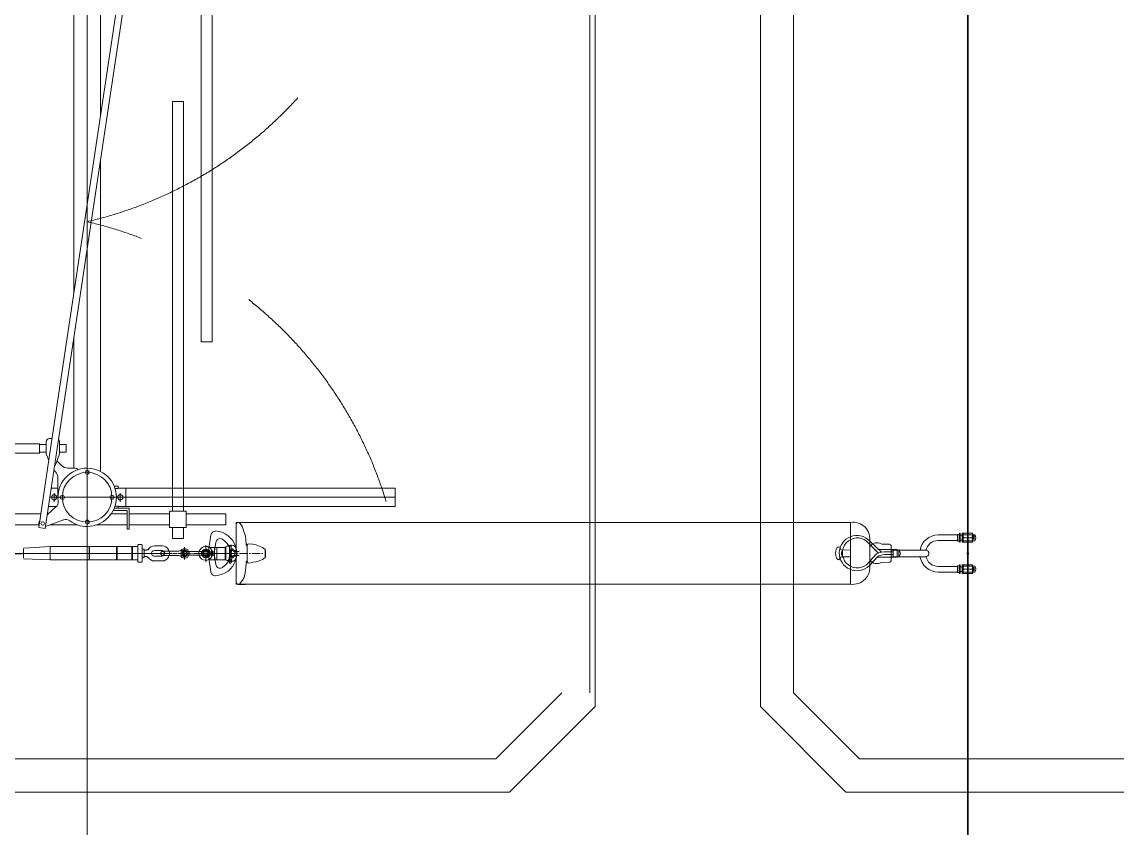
# Model space of a CAD drawing. Header units: millimetres. Extents: x 37084 to 180780, y -153145 to -16322.
# Drawn here: x 93894 to 98861, y -96490 to -92834 of the extents above; entities that cross this region are included whole.
import ezdxf

# ---------------------------------------------------------------- set-up
doc = ezdxf.new("R2010")
doc.units = ezdxf.units.MM
doc.header["$MEASUREMENT"] = 0
doc.linetypes.add('HIDDEN', pattern=[0.375, 0.25, -0.125])
for name, color, linetype, lineweight in [('00', 5, 'Continuous', 9), ('1_Phu_kien', 5, 'Continuous', 9), ('POST', 5, 'Continuous', 35)]:
    doc.layers.add(name, color=color, linetype=linetype, lineweight=lineweight)
doc.layers.add('1_Day dan', color=5, linetype='Continuous')
doc.layers.add('Muong cap GD nay', color=3, linetype='Continuous')

# ---------------------------------------------------------------- blocks, each defined once
blk = doc.blocks.new('X220 NC')
at = {"color": 0, "linetype": 'ByBlock', "lineweight": -2, "ltscale": 4500}
blk.add_line((3752640.3, -153418.2), (3752640.3, -137418.2), dxfattribs=at)
blk = doc.blocks.new('S220 NC')
at = {"linetype": 'ByBlock', "lineweight": -2, "ltscale": 4500}
for points in [[(3584626.8, -475778.6), (3584687.1, -475776.1), (3584626.8, -475776.1), (3584626.8, -475778.6), (3584687.1, -475776.1), (3584687.1, -475778.6)], [(3584626.8, -475848.8), (3584687.1, -475845.5), (3584626.8, -475845.5), (3584626.8, -475848.8), (3584687.1, -475845.5), (3584687.1, -475848.8)], [(3584626.8, -475973.5), (3584687.1, -475971), (3584626.8, -475971), (3584626.8, -475973.5), (3584687.1, -475971), (3584687.1, -475973.5)]]:
    blk.add_hatch(color=0, dxfattribs=at).paths.add_polyline_path(points)
at = {"color": 0, "linetype": 'ByBlock', "lineweight": -2, "ltscale": 4500}
for p, q in [((3584564, -471985.7), (3584564, -471968.3)), ((3584564, -471985.7), (3584564, -471968.3)), ((3584564, -472006.8), (3584564, -471989.4)), ((3584564, -472006.8), (3584564, -471989.4)), ((3584567.2, -471966.5), (3584601.3, -471966.5)), ((3584567.2, -471966.5), (3584601.3, -471966.5)), ((3584570.5, -471968.4), (3584570.5, -471956.2)), ((3584570.5, -471968.4), (3584570.5, -471956.2)), ((3584570.5, -471966.2), (3584570.5, -471966.5)), ((3584570.5, -471966.2), (3584570.5, -471966.5)), ((3584570.5, -471968.4), (3584570.5, -471985.4)), ((3584570.5, -471968.4), (3584570.5, -471985.4)), ((3584570.5, -472006.7), (3584570.5, -471989.4)), ((3584570.5, -472006.7), (3584570.5, -471989.4)), ((3584593.6, -471959.3), (3584575.4, -471959.3)), ((3584593.6, -471959.3), (3584575.4, -471959.3)), ((3584593.6, -471961.6), (3584575.4, -471961.6)), ((3584593.6, -471961.6), (3584575.4, -471961.6)), ((3584593.6, -471963.8), (3584575.4, -471963.8)), ((3584593.6, -471963.8), (3584575.4, -471963.8)), ((3584584.3, -471968.7), (3584584.3, -471985.7)), ((3584584.3, -471968.7), (3584584.3, -471985.7)), ((3584584.3, -472006.4), (3584584.3, -471989.4)), ((3584584.3, -472006.4), (3584584.3, -471989.4)), ((3584598, -471968.4), (3584598, -471956.4)), ((3584598, -471968.4), (3584598, -471956.4)), ((3584598, -471968.4), (3584598, -471985.7)), ((3584598, -471968.4), (3584598, -471985.7)), ((3584598, -472006.7), (3584598, -471989.7)), ((3584598, -472006.7), (3584598, -471989.7)), ((3584604.5, -471968.3), (3584604.5, -471985.7)), ((3584604.5, -471968.3), (3584604.5, -471985.7)), ((3584604.5, -471989.4), (3584604.5, -472006.8)), ((3584604.5, -471989.4), (3584604.5, -472006.8)), ((3584706.5, -471991.5), (3584706.5, -472004.8)), ((3584706.5, -471991.5), (3584706.5, -472004.8)), ((3584706.9, -471985.7), (3584706.9, -471968.3)), ((3584706.9, -471985.7), (3584706.9, -471968.3)), ((3584706.9, -472006.8), (3584706.9, -471989.4)), ((3584706.9, -472006.8), (3584706.9, -471989.4)), ((3584710, -471966.5), (3584744.1, -471966.5)), ((3584710, -471966.5), (3584744.1, -471966.5)), ((3584713.4, -471968.4), (3584713.4, -471956.2)), ((3584713.4, -471968.4), (3584713.4, -471956.2)), ((3584713.4, -471966.2), (3584713.4, -471966.5)), ((3584713.4, -471966.2), (3584713.4, -471966.5)), ((3584713.4, -471968.4), (3584713.4, -471985.4)), ((3584713.4, -471968.4), (3584713.4, -471985.4)), ((3584713.4, -472006.7), (3584713.4, -471989.4)), ((3584713.4, -472006.7), (3584713.4, -471989.4)), ((3584736.4, -471959.3), (3584718.2, -471959.3)), ((3584736.4, -471959.3), (3584718.2, -471959.3)), ((3584736.4, -471961.6), (3584718.2, -471961.6)), ((3584736.4, -471961.6), (3584718.2, -471961.6)), ((3584736.4, -471963.8), (3584718.2, -471963.8)), ((3584736.4, -471963.8), (3584718.2, -471963.8)), ((3584727.1, -471968.7), (3584727.1, -471985.7)), ((3584727.1, -471968.7), (3584727.1, -471985.7)), ((3584727.1, -471985.7), (3584727.1, -471989.4)), ((3584727.1, -471985.7), (3584727.1, -471989.4)), ((3584727.1, -472006.4), (3584727.1, -471989.4)), ((3584727.1, -472006.4), (3584727.1, -471989.4)), ((3584740.8, -471968.4), (3584740.8, -471956.4)), ((3584740.8, -471968.4), (3584740.8, -471956.4)), ((3584740.8, -471968.4), (3584740.8, -471985.7)), ((3584740.8, -471968.4), (3584740.8, -471985.7)), ((3584740.8, -472006.7), (3584740.8, -471989.7)), ((3584740.8, -472006.7), (3584740.8, -471989.7)), ((3584747.3, -471968.3), (3584747.3, -471985.7)), ((3584747.3, -471968.3), (3584747.3, -471985.7)), ((3584747.3, -471989.4), (3584747.3, -472006.8)), ((3584747.3, -471989.4), (3584747.3, -472006.8)), ((3584603.4, -472013.1), (3584565.1, -472013.1)), ((3584603.4, -472013.1), (3584565.1, -472013.1)), ((3584603.4, -472025.4), (3584565.1, -472025.4)), ((3584603.4, -472025.4), (3584565.1, -472025.4)), ((3584565.3, -472010.2), (3584603.5, -472010.2)), ((3584565.3, -472010.2), (3584603.5, -472010.2)), ((3584565.3, -472022.4), (3584603.5, -472022.4)), ((3584565.3, -472022.4), (3584603.5, -472022.4)), ((3584601.3, -472008.6), (3584567.2, -472008.6)), ((3584601.3, -472008.6), (3584567.2, -472008.6)), ((3584599.5, -472026.7), (3584569, -472026.7)), ((3584569, -472026.7), (3584569, -472033.7)), ((3584599.5, -472026.7), (3584569, -472026.7)), ((3584569, -472026.7), (3584569, -472033.7)), ((3584599.5, -472033.7), (3584569, -472033.7)), ((3584599.5, -472033.7), (3584569, -472033.7)), ((3584570.5, -472006.7), (3584570.5, -472006.7)), ((3584570.5, -472006.7), (3584570.5, -472006.7)), ((3584571.5, -472033.7), (3584571.5, -472121.8)), ((3584571.5, -472033.7), (3584571.5, -472121.8)), ((3584573.5, -472008.6), (3584573.5, -472010.2)), ((3584573.5, -472008.6), (3584573.5, -472010.2)), ((3584573.5, -472013.1), (3584573.5, -472022.4)), ((3584573.5, -472013.1), (3584573.5, -472022.4)), ((3584573.5, -472025.4), (3584573.5, -472026.7)), ((3584573.5, -472025.4), (3584573.5, -472026.7)), ((3584595.1, -472008.6), (3584595.1, -472010.2)), ((3584595.1, -472008.6), (3584595.1, -472010.2)), ((3584595.1, -472013.1), (3584595.1, -472022.4)), ((3584595.1, -472013.1), (3584595.1, -472022.4)), ((3584595.1, -472025.4), (3584595.1, -472026.7)), ((3584595.1, -472025.4), (3584595.1, -472026.7)), ((3584597, -472033.7), (3584597, -472121.8)), ((3584597, -472033.7), (3584597, -472121.8)), ((3584598, -472006.7), (3584598, -472006.7)), ((3584598, -472006.7), (3584598, -472006.7)), ((3584599.5, -472026.7), (3584599.5, -472033.7)), ((3584599.5, -472026.7), (3584599.5, -472033.7)), ((3584746.2, -472013.1), (3584708, -472013.1)), ((3584746.2, -472013.1), (3584708, -472013.1)), ((3584746.2, -472025.4), (3584708, -472025.4)), ((3584746.2, -472025.4), (3584708, -472025.4)), ((3584708.1, -472010.2), (3584746.3, -472010.2)), ((3584708.1, -472010.2), (3584746.3, -472010.2)), ((3584708.1, -472022.4), (3584746.3, -472022.4)), ((3584708.1, -472022.4), (3584746.3, -472022.4)), ((3584744.1, -472008.6), (3584710, -472008.6)), ((3584744.1, -472008.6), (3584710, -472008.6)), ((3584742.2, -472026.7), (3584711.7, -472026.7)), ((3584711.7, -472026.7), (3584711.7, -472033.7)), ((3584742.2, -472026.7), (3584711.7, -472026.7)), ((3584711.7, -472026.7), (3584711.7, -472033.7)), ((3584742.2, -472033.7), (3584711.7, -472033.7)), ((3584742.2, -472033.7), (3584711.7, -472033.7)), ((3584713.4, -472006.7), (3584713.4, -472006.7)), ((3584713.4, -472006.7), (3584713.4, -472006.7)), ((3584714.1, -472033.7), (3584714.1, -472121.8)), ((3584714.1, -472033.7), (3584714.1, -472121.8)), ((3584716.3, -472008.6), (3584716.3, -472010.2)), ((3584716.3, -472008.6), (3584716.3, -472010.2)), ((3584716.3, -472013.1), (3584716.3, -472022.4)), ((3584716.3, -472013.1), (3584716.3, -472022.4)), ((3584716.3, -472025.4), (3584716.3, -472026.7)), ((3584716.3, -472025.4), (3584716.3, -472026.7)), ((3584737.9, -472008.6), (3584737.9, -472010.2)), ((3584737.9, -472008.6), (3584737.9, -472010.2)), ((3584737.9, -472013.1), (3584737.9, -472022.4)), ((3584737.9, -472013.1), (3584737.9, -472022.4)), ((3584737.9, -472025.4), (3584737.9, -472026.7)), ((3584737.9, -472025.4), (3584737.9, -472026.7)), ((3584739.7, -472033.7), (3584739.7, -472121.8)), ((3584739.7, -472033.7), (3584739.7, -472121.8)), ((3584740.8, -472006.7), (3584740.8, -472006.7)), ((3584740.8, -472006.7), (3584740.8, -472006.7)), ((3584742.2, -472026.7), (3584742.2, -472033.7)), ((3584742.2, -472026.7), (3584742.2, -472033.7)), ((3584641, -472180.6), (3584641, -472335.1)), ((3584641, -472180.6), (3584641, -472335.1)), ((3584671.3, -472180.7), (3584671.3, -472335.1)), ((3584671.3, -472180.7), (3584671.3, -472335.1)), ((3584615.4, -472377.4), (3584615.4, -472345)), ((3584615.4, -472377.4), (3584615.4, -472345)), ((3584687.7, -472335.1), (3584625.3, -472335.1)), ((3584687.7, -472335.1), (3584625.3, -472335.1)), ((3584638.6, -472395.5), (3584638.6, -472308.5)), ((3584674.2, -472308.5), (3584638.6, -472308.5)), ((3584638.6, -472395.5), (3584638.6, -472308.5)), ((3584674.2, -472308.5), (3584638.6, -472308.5)), ((3584641, -472301.2), (3584671.3, -472301.2)), ((3584641, -472301.2), (3584671.3, -472301.2)), ((3584671.3, -472325.8), (3584641, -472325.8)), ((3584671.3, -472325.8), (3584641, -472325.8)), ((3584650.2, -472354.6), (3584650.2, -472325.8)), ((3584650.2, -472354.6), (3584650.2, -472325.8)), ((3584662.8, -472354.6), (3584662.8, -472325.8)), ((3584662.8, -472354.6), (3584662.8, -472325.8)), ((3584674.2, -472395.5), (3584674.2, -472308.5)), ((3584674.2, -472395.5), (3584674.2, -472308.5)), ((3584697.6, -472377.4), (3584697.6, -472345)), ((3584697.6, -472377.4), (3584697.6, -472345)), ((3584599.7, -472435.4), (3584642.7, -472393.8)), ((3584599.7, -472435.4), (3584642.7, -472393.8)), ((3584609.6, -472392.7), (3584615.4, -472377.4)), ((3584609.6, -472392.7), (3584615.4, -472377.4)), ((3584609.6, -472392.7), (3584609.6, -472407.8)), ((3584609.6, -472392.7), (3584609.6, -472407.8)), ((3584711.7, -472446.8), (3584658.2, -472394.5)), ((3584711.7, -472446.8), (3584658.2, -472394.5)), ((3584712.8, -472433.2), (3584663.2, -472379.9)), ((3584712.8, -472433.2), (3584663.2, -472379.9)), ((3584703.5, -472392.7), (3584697.6, -472377.4)), ((3584703.5, -472392.7), (3584697.6, -472377.4)), ((3584703.5, -472392.7), (3584703.5, -472407.8)), ((3584703.5, -472392.7), (3584703.5, -472407.8)), ((3584604.7, -472446.8), (3584654.1, -472402.2)), ((3584604.7, -472446.8), (3584654.1, -472402.2)), ((3584707.1, -472432.4), (3584605.9, -472432.4)), ((3584707.1, -472432.4), (3584605.9, -472432.4)), ((3584516.4, -472520.3), (3584796.7, -472520.3)), ((3584516.4, -472520.3), (3584796.7, -472520.3)), ((3584516.4, -475306.3), (3584516.4, -472520.3)), ((3584641, -472520.3), (3584641, -472562.4)), ((3584641, -472520.3), (3584641, -472562.4)), ((3584671.3, -472520.3), (3584671.4, -472562.3)), ((3584671.3, -472520.3), (3584671.4, -472562.3)), ((3584796.7, -475306.3), (3584796.7, -472520.3)), ((3584676.9, -475173.9), (3584636.1, -475173.9)), ((3584676.5, -475173.9), (3584636.6, -475173.9)), ((3584516.4, -475306.3), (3584796.7, -475306.3))]:
    blk.add_line(p, q, dxfattribs=at)
for points in [[(3584616, -475230.3), (3584617.7, -475215.4), (3584622.6, -475201.4), (3584629.2, -475186.5), (3584638.3, -475174.9), (3584641.6, -475173.3), (3584638.3, -475174.9)], [(3584671.4, -475173.3), (3584643.3, -475173.3), (3584641.6, -475173.3), (3584643.3, -475173.3), (3584671.4, -475173.3)], [(3584671.4, -475173.3), (3584674.7, -475174.9), (3584683.8, -475186.5), (3584689.6, -475201.4), (3584695.4, -475215.4), (3584697, -475230.3)], [(3584656.5, -475184.8), (3584656.5, -475191.5)], [(3584656.5, -475197.2), (3584656.5, -475235.3)], [(3584515.9, -475295.6), (3584515.9, -475264.2)], [(3584519.2, -475289), (3584532.4, -475279.1), (3584547.3, -475270), (3584578, -475264.2), (3584594.5, -475261.7), (3584611.1, -475260.9)], [(3584618.5, -475260.9), (3584611.1, -475260.9)], [(3584611.9, -475250.1), (3584614.4, -475230.3)], [(3584617.7, -475255.9), (3584613.5, -475253.4), (3584612.7, -475250.1)], [(3584695.4, -475255.9), (3584617.7, -475255.9)], [(3584622.6, -475255.9), (3584621.8, -475259.2), (3584618.5, -475260)], [(3584656.5, -475241), (3584656.5, -475247.7)], [(3584656.5, -475253.4), (3584656.5, -475291.5)], [(3584694.5, -475260), (3584690.4, -475259.2), (3584689.6, -475255.9)], [(3584701.1, -475260.9), (3584694.5, -475260.9)], [(3584699.5, -475250.1), (3584698.7, -475253.4), (3584695.4, -475255.9)], [(3584697.8, -475230.3), (3584700.3, -475250.1)], [(3584701.1, -475260.9), (3584718.5, -475261.7), (3584734.2, -475264.2), (3584750.7, -475270), (3584779.8, -475279.1), (3584793, -475289)], [(3584796.3, -475258.4), (3584796.3, -475251.8)], [(3584796.3, -475295.6), (3584796.3, -475264.2)], [(3584525.8, -475305.5), (3584520.9, -475304.7), (3584517.6, -475301.4), (3584515.9, -475297.2), (3584516.7, -475292.3), (3584518.4, -475289)], [(3584525.8, -475306.3), (3584787.2, -475306.3)], [(3584554.9, -475398.9), (3584557.3, -475384), (3584561.5, -475370), (3584568.1, -475355.9), (3584576.4, -475342.7), (3584587.1, -475331.1), (3584598.7, -475321.2), (3584611.9, -475314.6), (3584626.8, -475308), (3584641.6, -475304.7), (3584656.5, -475303.8), (3584672.2, -475304.7), (3584687.1, -475308), (3584701.1, -475314.6), (3584714.4, -475321.2), (3584725.9, -475331.1), (3584736.7, -475342.7), (3584744.9, -475355.9), (3584752.4, -475370), (3584755.7, -475384), (3584758.2, -475398.9)], [(3584618.5, -475325.3), (3584626, -475325.3)], [(3584618.5, -475326.1), (3584618.5, -475331.9)], [(3584619.4, -475326.1), (3584621, -475318.7), (3584625.1, -475312.1), (3584631.7, -475308), (3584639.2, -475306.3)], [(3584626, -475325.3), (3584626, -475341), (3584630.9, -475337.7), (3584630.9, -475328.6), (3584626, -475325.3)], [(3584630.9, -475328.6), (3584634.2, -475328.6)], [(3584635, -475321.2), (3584635, -475322)], [(3584635.9, -475321.2), (3584637.5, -475318.7)], [(3584638.4, -475325.3), (3584635.9, -475322)], [(3584637.5, -475318.7), (3584646.6, -475313.8), (3584656.5, -475312.1), (3584666.4, -475313.8), (3584675.5, -475318.7)], [(3584638.4, -475325.3), (3584655.7, -475328.6)], [(3584673, -475306.3), (3584639.2, -475306.3)], [(3584642.5, -475326.1), (3584640.8, -475324.5), (3584641.7, -475322)], [(3584644.1, -475306.3), (3584644.1, -475311.3), (3584641.7, -475314.6)], [(3584641.7, -475322.8), (3584647.4, -475318.7)], [(3584655.7, -475329.4), (3584642.5, -475326.1)], [(3584645, -475310.5), (3584643.3, -475313.8)], [(3584645, -475306.3), (3584645, -475310.5)], [(3584646.6, -475317.9), (3584645.8, -475318.7)], [(3584647.4, -475315.4), (3584646.6, -475317.9)], [(3584647.4, -475315.4), (3584647.4, -475292.3)], [(3584657.3, -475328.6), (3584655.7, -475328.6)], [(3584656.5, -475297.2), (3584656.5, -475332.7)], [(3584656.5, -475306.3), (3584656.5, -475329.4)], [(3584656.5, -475317.1), (3584656.5, -475306.3)], [(3584656.5, -475322), (3584656.5, -475319.5)], [(3584656.5, -475336.9), (3584656.5, -475324.5)], [(3584656.5, -475339.4), (3584656.5, -475324.5)], [(3584674.7, -475325.3), (3584657.3, -475328.6)], [(3584670.6, -475326.1), (3584657.3, -475329.4)], [(3584664.8, -475292.3), (3584664.8, -475315.4)], [(3584666.4, -475317.9), (3584665.6, -475315.4)], [(3584666.4, -475318.7), (3584671.4, -475322.8)], [(3584668.1, -475306.3), (3584668.1, -475310.5)], [(3584669.7, -475313.8), (3584668.1, -475310.5)], [(3584670.6, -475314.6), (3584668.9, -475311.3), (3584668.9, -475306.3)], [(3584671.4, -475322), (3584672.2, -475324.5), (3584670.6, -475326.1)], [(3584673, -475306.3), (3584681.3, -475308), (3584687.9, -475312.1), (3584692, -475318.7), (3584693.7, -475326.1)], [(3584677.2, -475322), (3584674.7, -475325.3)], [(3584675.5, -475318.7), (3584677.2, -475321.2)], [(3584677.2, -475321.2), (3584677.2, -475322)], [(3584694.5, -475331.9), (3584694.5, -475326.1)], [(3584793.8, -475289), (3584795.5, -475292.3), (3584796.3, -475297.2), (3584794.7, -475301.4), (3584791.4, -475304.7), (3584787.2, -475305.5)], [(3584606.1, -475398.1), (3584598.7, -475395.6), (3584592.1, -475390.6), (3584589.6, -475384), (3584588.7, -475375.7), (3584591.2, -475369.1)], [(3584592.1, -475369.1), (3584599.5, -475358.4), (3584609.4, -475349.3), (3584619.3, -475341), (3584631.7, -475336.1), (3584644.1, -475331.9), (3584656.5, -475331.1), (3584668.9, -475331.9), (3584681.3, -475336.1), (3584694.5, -475341), (3584703.6, -475349.3), (3584713.5, -475358.4), (3584721, -475369.1), (3584723.5, -475375.7), (3584722.6, -475384), (3584720.2, -475390.6), (3584713.5, -475395.6), (3584706.9, -475398.1)], [(3584610.3, -475332.7), (3584610.3, -475333.6)], [(3584611.1, -475332.7), (3584613.6, -475330.3)], [(3584613.6, -475336.1), (3584611.1, -475333.6)], [(3584613.6, -475329.4), (3584618.5, -475329.4)], [(3584613.6, -475336.1), (3584619.4, -475336.1)], [(3584618.5, -475329.4), (3584690.4, -475329.4)], [(3584625.1, -475346), (3584621, -475340.2), (3584619.4, -475331.9)], [(3584619.4, -475336.1), (3584690.4, -475336.1)], [(3584620.2, -475341), (3584626, -475341)], [(3584624.3, -475347.6), (3584627.6, -475355.9)], [(3584627.6, -475352.6), (3584685.4, -475352.6)], [(3584627.6, -475355.9), (3584683.8, -475355.9)], [(3584627.6, -475355.9), (3584627.6, -475425.2)], [(3584630.9, -475337.7), (3584639.2, -475337.7)], [(3584657.3, -475329.4), (3584655.7, -475329.4)], [(3584656.5, -475341.8), (3584656.5, -475340.2)], [(3584656.5, -475348.4), (3584656.5, -475343.5)], [(3584656.5, -475356.7), (3584656.5, -475344.3)], [(3584656.5, -475379), (3584656.5, -475354.2)], [(3584656.5, -475362.5), (3584656.5, -475359.2)], [(3584656.5, -475377.3), (3584656.5, -475365)], [(3584663.1, -475329.4), (3584663.1, -475336.1)], [(3584683.8, -475425.2), (3584683.8, -475355.9)], [(3584685.4, -475355.9), (3584688.7, -475347.6)], [(3584687.9, -475329.4), (3584687.9, -475336.1)], [(3584693.7, -475331.9), (3584692, -475340.2), (3584687.9, -475346)], [(3584690.4, -475329.4), (3584690.4, -475336.1)], [(3584572.2, -475420.4), (3584564.8, -475417.9), (3584559.8, -475413.8), (3584555.7, -475407.2), (3584554.9, -475400.5)], [(3584644.9, -475431.1), (3584572.2, -475420.4)], [(3584644.9, -475403.8), (3584606.1, -475398.1)], [(3584656.5, -475412.8), (3584664.8, -475413.7), (3584672.2, -475417.8), (3584679.6, -475422.7), (3584683.8, -475430.2), (3584687.1, -475437.6), (3584687.9, -475445.9), (3584686.2, -475455), (3584682.1, -475462.4), (3584676.3, -475468.2), (3584668.9, -475473.1), (3584660.6, -475475.6), (3584652.4, -475475.6), (3584644.1, -475473.1), (3584636.7, -475468.2), (3584630.9, -475462.4), (3584626.8, -475455), (3584625.1, -475445.9), (3584626, -475437.6), (3584628.4, -475430.2), (3584633.4, -475422.7), (3584640.8, -475417.8), (3584648.3, -475413.7), (3584656.5, -475412.8)], [(3584627.6, -475425.2), (3584626.8, -475430.2)], [(3584627.6, -475393.9), (3584683.8, -475393.9)], [(3584627.6, -475403.8), (3584683.8, -475403.8)], [(3584637.5, -475444.2), (3584638.4, -475437.6), (3584642.5, -475432.7), (3584647.4, -475428.5), (3584653.2, -475425.2), (3584659.8, -475425.2), (3584666.4, -475428.5), (3584670.6, -475432.7), (3584674.7, -475437.6), (3584675.5, -475444.2), (3584674.7, -475450.8), (3584670.6, -475455.8), (3584665.6, -475459.9), (3584659.8, -475463.2), (3584653.2, -475463.2), (3584646.6, -475459.9), (3584642.5, -475455.8), (3584638.4, -475450.8), (3584637.5, -475444.2)], [(3584638.3, -475417.9), (3584674.7, -475417.9)], [(3584672.2, -475417.9), (3584640.8, -475417.9)], [(3584641.7, -475429.4), (3584648.3, -475424.4), (3584656.5, -475422.7), (3584664.8, -475424.4), (3584671.4, -475429.4)], [(3584667.3, -475410.5), (3584644.9, -475410.5)], [(3584667.3, -475425.3), (3584644.9, -475425.3)], [(3584656.5, -475381.5), (3584656.5, -475379.8)], [(3584656.5, -475388.9), (3584656.5, -475383.9)], [(3584656.5, -475397.2), (3584656.5, -475384.8)], [(3584656.5, -475419.4), (3584656.5, -475393.9)], [(3584656.5, -475402.1), (3584656.5, -475399.6)], [(3584656.5, -475417.8), (3584656.5, -475404.6)], [(3584656.5, -475421.9), (3584656.5, -475420.3)], [(3584656.5, -475429.4), (3584656.5, -475423.6)], [(3584656.5, -475436.8), (3584656.5, -475424.4)], [(3584667.3, -475403.8), (3584706.9, -475398.1)], [(3584667.3, -475431.1), (3584740.8, -475420.4)], [(3584683.8, -475425.2), (3584683.8, -475425.2)], [(3584686.2, -475430.2), (3584685.4, -475425.2)], [(3584757.3, -475400.5), (3584756.5, -475407.2), (3584753.2, -475413.8), (3584747.4, -475417.9), (3584740.8, -475420.4)], [(3584618.5, -475444.2), (3584632.6, -475444.2)], [(3584635, -475444.2), (3584637.5, -475444.2)], [(3584664.8, -475430.2), (3584672.2, -475444.2), (3584664.8, -475457.4), (3584648.3, -475457.4), (3584640.8, -475444.2), (3584648.3, -475430.2), (3584664.8, -475430.2)], [(3584640.8, -475444.2), (3584653.2, -475444.2)], [(3584643.3, -475444.2), (3584645, -475437.6), (3584649.9, -475432.7), (3584656.5, -475431), (3584663.1, -475432.7), (3584668.1, -475437.6), (3584668.9, -475444.2), (3584668.1, -475450.8), (3584663.1, -475455.8), (3584656.5, -475457.4), (3584649.9, -475455.8), (3584645, -475450.8), (3584643.3, -475444.2)], [(3584653.2, -475444.2), (3584643.3, -475444.2)], [(3584644.1, -475444.2), (3584645.8, -475437.6), (3584649.9, -475433.5), (3584656.5, -475431.8), (3584663.1, -475433.5), (3584667.3, -475437.6), (3584668.1, -475444.2), (3584667.3, -475450.8), (3584663.1, -475455), (3584656.5, -475455.8), (3584649.9, -475455), (3584645.8, -475450.8), (3584644.1, -475444.2)], [(3584646.6, -475444.2), (3584647.4, -475440.1), (3584650.7, -475436), (3584655.7, -475434.3), (3584659.8, -475435.1), (3584663.9, -475437.6), (3584666.4, -475441.7), (3584666.4, -475446.7), (3584663.9, -475450.8), (3584659.8, -475453.3), (3584655.7, -475454.1), (3584650.7, -475452.5), (3584647.4, -475448.3), (3584646.6, -475444.2)], [(3584648.3, -475540), (3584648.3, -475460.7)], [(3584654.9, -475444.2), (3584657.3, -475444.2)], [(3584657.3, -475444.2), (3584654.9, -475444.2)], [(3584656.5, -475431), (3584656.5, -475440.9)], [(3584656.5, -475459.1), (3584656.5, -475434.3)], [(3584656.5, -475442.6), (3584656.5, -475440.1)], [(3584656.5, -475442.6), (3584656.5, -475445)], [(3584656.5, -475457.4), (3584656.5, -475445)], [(3584656.5, -475447.5), (3584656.5, -475457.4)], [(3584656.5, -475462.4), (3584656.5, -475459.9)], [(3584656.5, -475469), (3584656.5, -475464)], [(3584656.5, -475476.4), (3584656.5, -475464.9)], [(3584656.5, -475499.5), (3584656.5, -475474.8)], [(3584659.8, -475444.2), (3584672.2, -475444.2)], [(3584668.9, -475444.2), (3584659.8, -475444.2)], [(3584664.8, -475540), (3584664.8, -475460.7)], [(3584675.5, -475444.2), (3584678, -475444.2)], [(3584680.5, -475444.2), (3584694.5, -475444.2)], [(3584666.4, -475565.6), (3584669.7, -475557.3), (3584674.7, -475552.4), (3584677.2, -475545.8), (3584678, -475538.3), (3584676.3, -475531.7), (3584672.2, -475526), (3584666.4, -475521.8), (3584659.8, -475519.4), (3584653.2, -475519.4), (3584646.6, -475521.8), (3584640, -475526), (3584636.7, -475531.7), (3584635, -475538.3), (3584635.9, -475545.8), (3584638.4, -475552.4), (3584643.3, -475557.3)], [(3584665.6, -475525.1), (3584674.7, -475540.8), (3584665.6, -475555.7), (3584648.3, -475555.7), (3584639.2, -475540.8), (3584648.3, -475525.1), (3584665.6, -475525.1)], [(3584656.5, -475509.4), (3584656.5, -475503.7)], [(3584656.5, -475512.7), (3584656.5, -475532.6)], [(3584656.5, -475540), (3584656.5, -475514.4)], [(3584656.5, -475526.8), (3584656.5, -475536.7)], [(3584628.4, -475540.8), (3584650.7, -475540.8)], [(3584643.3, -475557.3), (3584646.6, -475565.6)], [(3584653.2, -475540.8), (3584644.1, -475540.8)], [(3584656.5, -475530.1), (3584661.5, -475530.9), (3584665.6, -475534.2), (3584667.3, -475539.2), (3584666.4, -475544.1), (3584663.9, -475548.3), (3584659, -475550.7), (3584654, -475550.7), (3584649.1, -475548.3), (3584646.6, -475544.1), (3584645.8, -475539.2), (3584647.4, -475534.2), (3584650.7, -475530.9), (3584656.5, -475530.1)], [(3584646.6, -475540.8), (3584647.4, -475535.9), (3584650.7, -475532.6), (3584655.7, -475530.9), (3584659.8, -475531.7), (3584663.9, -475534.2), (3584666.4, -475537.5), (3584666.4, -475543.3), (3584663.9, -475546.6), (3584659.8, -475549.1), (3584655.7, -475549.9), (3584650.7, -475548.3), (3584647.4, -475545), (3584646.6, -475540.8)], [(3584647.4, -475565.6), (3584647.4, -475639.1)], [(3584663.9, -475540), (3584661.5, -475544.1), (3584658.2, -475546.6), (3584654.9, -475546.6), (3584650.7, -475544.1), (3584649.1, -475540)], [(3584654.9, -475540.8), (3584658.2, -475540.8)], [(3584658.2, -475540.8), (3584655.7, -475540.8)], [(3584656.5, -475535.9), (3584656.5, -475539.2)], [(3584656.5, -475538.3), (3584656.5, -475541.6)], [(3584656.5, -475544.1), (3584656.5, -475553.2)], [(3584656.5, -475544.1), (3584656.5, -475563.1)], [(3584656.5, -475549.1), (3584656.5, -475544.1)], [(3584656.5, -475568.9), (3584656.5, -475554.9)], [(3584656.5, -475566.4), (3584656.5, -475569.7)], [(3584656.5, -475573), (3584656.5, -475592.8)], [(3584669.7, -475540.8), (3584660.6, -475540.8)], [(3584662.3, -475540.8), (3584684.6, -475540.8)], [(3584666.4, -475565.6), (3584666.4, -475639.1)], [(3584622.7, -475642.4), (3584623.5, -475633.3), (3584626.8, -475625), (3584632.6, -475617.6), (3584639.2, -475612.7), (3584647.4, -475609.4), (3584656.5, -475608.5), (3584665.6, -475609.4), (3584673, -475612.7), (3584680.5, -475617.6), (3584686.2, -475625), (3584689.5, -475633.3), (3584690.4, -475642.4)], [(3584655.8, -475601.1), (3584655.8, -476277.6)], [(3584656.5, -475597), (3584656.5, -475600.3)], [(3584656.5, -475603.6), (3584656.5, -475622.6)], [(3584656.5, -475626.7), (3584656.5, -475630.8)], [(3584622.7, -475677.1), (3584622.7, -475642.4)], [(3584644.1, -475642.4), (3584645, -475636.6), (3584648.3, -475632.5), (3584654, -475630), (3584659, -475630), (3584664.8, -475632.5), (3584668.1, -475636.6), (3584668.9, -475642.4)], [(3584644.1, -475677.1), (3584644.1, -475642.4)], [(3584665.6, -475639.1), (3584664.8, -475644), (3584660.6, -475647.3), (3584656.5, -475648.2), (3584652.4, -475647.3), (3584648.3, -475644), (3584647.4, -475639.1), (3584648.3, -475635), (3584652.4, -475631.6), (3584656.5, -475630.8), (3584660.6, -475631.6), (3584664.8, -475635), (3584665.6, -475639.1)], [(3584656.5, -475634.1), (3584656.5, -475653.9)], [(3584668.9, -475677.1), (3584668.9, -475642.4)], [(3584691.2, -475642.4), (3584691.2, -475677.1)], [(3584639.2, -475706), (3584632.6, -475701), (3584626.8, -475693.6), (3584623.5, -475686.1), (3584622.7, -475677.1)], [(3584637.5, -475724.1), (3584637.5, -475731.6)], [(3584638.4, -475708.4), (3584641.7, -475711.7)], [(3584638.4, -475724.1), (3584638.4, -475724.1), (3584675.5, -475724.1), (3584675.5, -475724.1)], [(3584642.5, -475722.5), (3584641.7, -475723.3)], [(3584642.5, -475722.5), (3584642.5, -475711.7)], [(3584668.9, -475677.1), (3584668.1, -475682), (3584664.8, -475687), (3584659, -475689.4), (3584654, -475689.4), (3584648.3, -475687), (3584645, -475682), (3584644.1, -475677.1)], [(3584671.4, -475711.7), (3584674.7, -475708.4)], [(3584671.4, -475711.7), (3584671.4, -475722.5)], [(3584672.2, -475723.3), (3584671.4, -475722.5)], [(3584690.4, -475677.1), (3584689.5, -475686.1), (3584686.2, -475693.6), (3584680.5, -475701), (3584673, -475706)], [(3584676.3, -475731.6), (3584676.3, -475724.1)], [(3584616.1, -475734), (3584616.1, -475749.7)], [(3584616.9, -475734), (3584619.4, -475732.4)], [(3584619.4, -475751.4), (3584616.9, -475749.7)], [(3584694.5, -475732.4), (3584619.4, -475732.4)], [(3584619.4, -475751.4), (3584694.5, -475751.4)], [(3584626.8, -475751.4), (3584626.8, -476150.4), (3584632.6, -476268.5)], [(3584626.8, -475776.1), (3584626.8, -475778.6), (3584687.1, -475776.1), (3584626.8, -475776.1)], [(3584626.8, -475778.6), (3584687.1, -475776.1), (3584687.1, -475778.6), (3584626.8, -475778.6)], [(3584638.4, -475731.6), (3584638.4, -475731.6)], [(3584638.4, -475732.4), (3584675.5, -475732.4)], [(3584675.5, -475731.6), (3584675.5, -475731.6)], [(3584680.5, -476268.5), (3584687.1, -476150.4), (3584687.1, -475751.4)], [(3584694.5, -475732.4), (3584697, -475734)], [(3584697, -475749.7), (3584694.5, -475751.4)], [(3584697, -475734), (3584697, -475749.7)], [(3584626.8, -475845.5), (3584626.8, -475848.8), (3584687.1, -475845.5), (3584626.8, -475845.5)], [(3584626.8, -475848.8), (3584687.1, -475845.5), (3584687.1, -475848.8), (3584626.8, -475848.8)], [(3584626.8, -475971), (3584626.8, -475973.5), (3584687.1, -475971), (3584626.8, -475971)], [(3584626.8, -475973.5), (3584687.1, -475971), (3584687.1, -475973.5), (3584626.8, -475973.5)], [(3584626.8, -476150.4), (3584687.1, -476150.4)], [(3584635.9, -476271), (3584633.4, -476268.5)], [(3584635.9, -476271), (3584639.2, -476271), (3584674.7, -476271), (3584678, -476271)], [(3584680.5, -476268.5), (3584678, -476271)]]:
    blk.add_lwpolyline(points, dxfattribs=at)
blk.add_circle((3584655.7, -471987.5), 4.08, dxfattribs=at)
blk.add_circle((3584655.7, -471987.5), 4.08, dxfattribs=at)
for centre, radius, start, end in [((3584584.1, -471971.2), 20.3, 47.032, 132.0935), ((3584584.1, -471971.2), 20.3, 47.032, 132.0935), ((3584727, -471971.2), 20.3, 47.032, 132.0935), ((3584727, -471971.2), 20.3, 47.032, 132.0935), ((3584567.3, -471970.2), 3.76, 29.3383, 148.8833), ((3584567.3, -471970.2), 3.76, 29.3383, 148.8833), ((3584567.3, -471982.5), 4.57, 224.6497, 315.3503), ((3584567.3, -471982.5), 4.57, 224.6497, 315.3503), ((3584567.3, -471992.6), 4.57, 44.6497, 135.3503), ((3584567.3, -471992.6), 4.57, 44.6497, 135.3503), ((3584577.2, -471978.9), 12.4, 55.121, 122.348), ((3584577.2, -471978.9), 12.4, 55.121, 122.348), ((3584577.4, -471969.1), 18, 247.5847, 292.4153), ((3584577.4, -471969.1), 18, 247.5847, 292.4153), ((3584577.4, -472006), 18, 67.5847, 112.4153), ((3584577.4, -472006), 18, 67.5847, 112.4153), ((3584591.3, -471978.9), 12.4, 57.652, 124.879), ((3584591.3, -471978.9), 12.4, 57.652, 124.879), ((3584591.1, -471969.1), 18, 247.5847, 292.4153), ((3584591.1, -471969.1), 18, 247.5847, 292.4153), ((3584591.1, -472006), 18, 67.5847, 112.4153), ((3584591.1, -472006), 18, 67.5847, 112.4153), ((3584601.2, -471970.2), 3.76, 31.1167, 150.6617), ((3584601.2, -471970.2), 3.76, 31.1167, 150.6617), ((3584601.2, -471982.5), 4.57, 224.6497, 315.3503), ((3584601.2, -471982.5), 4.57, 224.6497, 315.3503), ((3584601.2, -471992.6), 4.57, 44.6497, 135.3503), ((3584601.2, -471992.6), 4.57, 44.6497, 135.3503), ((3584710.1, -471970.2), 3.76, 29.3383, 148.8833), ((3584710.1, -471970.2), 3.76, 29.3383, 148.8833), ((3584710.1, -471982.5), 4.57, 224.6497, 315.3503), ((3584710.1, -471982.5), 4.57, 224.6497, 315.3503), ((3584710.1, -471992.6), 4.57, 44.6497, 135.3503), ((3584710.1, -471992.6), 4.57, 44.6497, 135.3503), ((3584720, -471978.9), 12.4, 55.121, 122.348), ((3584720, -471978.9), 12.4, 55.121, 122.348), ((3584720.2, -471969.1), 18, 247.5847, 292.4153), ((3584720.2, -471969.1), 18, 247.5847, 292.4153), ((3584720.2, -472006), 18, 67.5847, 112.4153), ((3584720.2, -472006), 18, 67.5847, 112.4153), ((3584734.2, -471978.9), 12.4, 57.652, 124.879), ((3584734.2, -471978.9), 12.4, 57.652, 124.879), ((3584733.9, -471969.1), 18, 247.5847, 292.4153), ((3584733.9, -471969.1), 18, 247.5847, 292.4153), ((3584733.9, -472006), 18, 67.5847, 112.4153), ((3584733.9, -472006), 18, 67.5847, 112.4153), ((3584744.1, -471970.2), 3.76, 31.1167, 150.6617), ((3584744.1, -471970.2), 3.76, 31.1167, 150.6617), ((3584744, -471982.5), 4.57, 224.6497, 315.3503), ((3584744, -471982.5), 4.57, 224.6497, 315.3503), ((3584744, -471992.6), 4.57, 44.6497, 135.3503), ((3584744, -471992.6), 4.57, 44.6497, 135.3503), ((3584567.3, -472004.8), 3.76, 211.1167, 330.6617), ((3584567.3, -472004.8), 3.76, 211.1167, 330.6617), ((3584565.5, -472011.7), 1.5, 97.006, 257.9986), ((3584565.5, -472011.7), 1.5, 97.006, 257.9986), ((3584565.5, -472023.9), 1.5, 97.006, 257.9986), ((3584565.5, -472023.9), 1.5, 97.006, 257.9986), ((3584577.2, -471996.2), 12.4, 237.652, 304.879), ((3584577.2, -471996.2), 12.4, 237.652, 304.879), ((3584591.3, -471996.2), 12.4, 235.121, 302.348), ((3584591.3, -471996.2), 12.4, 235.121, 302.348), ((3584601.2, -472004.8), 3.76, 209.3383, 328.8833), ((3584601.2, -472004.8), 3.76, 209.3383, 328.8833), ((3584603, -472011.6), 1.54, 282.82, 72.1846), ((3584603, -472011.6), 1.54, 282.82, 72.1846), ((3584603, -472023.9), 1.54, 282.82, 72.1846), ((3584603, -472023.9), 1.54, 282.82, 72.1846), ((3584708.3, -472011.7), 1.5, 97.006, 257.9986), ((3584708.3, -472011.7), 1.5, 97.006, 257.9986), ((3584708.3, -472023.9), 1.5, 97.006, 257.9986), ((3584708.3, -472023.9), 1.5, 97.006, 257.9986), ((3584710.1, -472004.8), 3.76, 211.1167, 330.6617), ((3584710.1, -472004.8), 3.76, 211.1167, 330.6617), ((3584720, -471996.2), 12.4, 237.652, 304.879), ((3584720, -471996.2), 12.4, 237.652, 304.879), ((3584734.2, -471996.2), 12.4, 235.121, 302.348), ((3584734.2, -471996.2), 12.4, 235.121, 302.348), ((3584744.1, -472004.8), 3.76, 209.3383, 328.8833), ((3584744.1, -472004.8), 3.76, 209.3383, 328.8833), ((3584745.9, -472011.6), 1.54, 282.82, 72.1846), ((3584745.9, -472011.6), 1.54, 282.82, 72.1846), ((3584745.9, -472023.9), 1.54, 282.82, 72.1846), ((3584745.9, -472023.9), 1.54, 282.82, 72.1846), ((3584654.5, -472122.2), 83.1, 179.7295, 262.361), ((3584654.5, -472122.2), 83.1, 179.7295, 262.361), ((3584653.9, -472122.4), 56.8, 179.3955, 259.4636), ((3584653.9, -472122.4), 56.8, 179.3955, 259.4636), ((3584656.6, -472122.2), 83.1, 278.3707, 0.2705), ((3584657.3, -472122.4), 56.9, 281.6238, 0.5982), ((3584656.6, -472122.2), 83.1, 278.3707, 0.2705), ((3584657.3, -472122.4), 56.9, 281.6238, 0.5982), ((3584656.2, -472179.7), 15.2, 356.141, 183.3281), ((3584656.2, -472179.7), 15.2, 356.141, 183.3281), ((3584656.2, -472312.5), 18.9, 36.7398, 143.2643), ((3584656.2, -472312.5), 18.9, 36.7398, 143.2643), ((3584625.3, -472345), 9.89, 90, 180), ((3584625.3, -472345), 9.89, 90, 180), ((3584687.7, -472345), 9.89, 0, 90), ((3584687.7, -472345), 9.89, 0, 90), ((3584584.6, -472362.3), 66.1, 331.5524, 6.6851), ((3584584.6, -472362.3), 66.1, 331.5524, 6.6851), ((3584582.7, -472364.5), 80.8, 332.1683, 7.0492), ((3584582.7, -472364.5), 80.8, 332.1683, 7.0492), ((3584593.5, -472509.3), 77.9, 80.7896, 188.1352), ((3584593.5, -472509.3), 77.9, 80.7896, 188.1352), ((3584657.3, -472490.9), 80, 136.043, 46.1321), ((3584657.3, -472490.9), 80, 136.043, 46.1321), ((3584658.2, -472488.7), 68, 141.9329, 38.0671), ((3584658.2, -472488.7), 68, 141.9329, 38.0671), ((3584653.9, -472395.5), 45.9, 195.4289, 233.3763), ((3584653.9, -472395.5), 45.9, 195.4289, 233.3763), ((3584662.7, -472398), 41.9, 304.7049, 346.4899), ((3584662.7, -472398), 41.9, 304.7049, 346.4899), ((3584719.6, -472509.3), 77.9, 351.8648, 99.2104), ((3584719.6, -472509.3), 77.9, 351.8648, 99.2104)]:
    blk.add_arc(centre, radius, start, end, dxfattribs=at)
for start_param, end_param in [(2.126074, 7.324835), (2.126074, 7.324835), (1.271587, 1.869429), (1.271587, 1.869429)]:
    blk.add_ellipse((3584656.5, -472573.8), major_axis=(29.4, 0), ratio=0.454324, start_param=start_param, end_param=end_param, dxfattribs=at)
blk = doc.blocks.new('DCL 220kV 3 PHA 2l TD')
at = {"color": 0, "linetype": 'ByBlock', "lineweight": -2, "ltscale": 4500}
for p, q in [((368064.4, 23466), (368064.4, 24687.6)), ((368064.4, 24687.6), (368148.4, 24687.6)), ((368106.4, 24687.6), (368106.4, 23120.8)), ((368148.4, 23466), (368148.4, 24687.6)), ((368181.4, 23740), (368181.4, 23920)), ((368181.4, 23920), (368231.4, 23920)), ((368231.4, 23740), (368231.4, 23920)), ((365543.9, 23857.5), (367401.4, 23857.5)), ((367401.4, 23807.5), (367401.4, 23857.5)), ((365543.9, 23807.5), (367401.4, 23807.5)), ((366311.4, 23677.5), (366311.4, 23727.5)), ((368168.9, 23727.5), (366311.4, 23727.5)), ((368168.9, 23740), (368243.9, 23740)), ((368168.9, 23665), (368168.9, 23740)), ((368243.9, 23665), (368243.9, 23740)), ((368293.9, 23727.5), (368243.9, 23727.5)), ((368293.9, 23677.5), (368293.9, 23727.5)), ((368168.9, 23677.5), (366311.4, 23677.5)), ((368168.9, 23665), (368243.9, 23665)), ((368181.4, 23481.8), (368181.4, 23665)), ((368231.4, 23481.8), (368231.4, 23665)), ((368293.9, 23677.5), (368243.9, 23677.5)), ((365754.7, 23474.6), (367884.8, 23155.2)), ((368064.4, 23466), (368064.4, 23431.8)), ((368064.4, 23466), (368148.4, 23466)), ((368148.4, 23466), (368148.4, 23431.8)), ((368251.4, 23481.8), (368156.4, 23481.8)), ((368156.4, 23481.8), (368156.4, 23413.7)), ((368251.4, 23471.8), (368166.4, 23471.8)), ((368166.4, 23471.8), (368166.4, 23409.1)), ((368181.4, 23400.2), (368181.4, 23471.8)), ((368231.4, 23334.9), (368231.4, 23471.8)), ((368251.4, 23471.8), (368251.4, 23481.8)), ((365750.2, 23444.9), (367884.8, 23124.8)), ((368056.4, 23431.8), (368056.4, 23413.7)), ((368066.4, 23431.8), (368056.4, 23431.8)), ((368066.4, 23431.8), (368066.4, 23417.3)), ((368088.4, 23441), (368126.9, 23441)), ((368088.4, 23441), (368126.9, 23441)), ((368146.4, 23431.8), (368146.4, 23417.3)), ((368146.4, 23431.8), (368156.4, 23431.8)), ((368156.4, 23431.8), (368156.4, 23413.7)), ((366376.7, 23351), (365727.2, 23351)), ((367988.3, 23351), (366579, 23351)), ((365606.4, 23291), (368106.4, 23291)), ((367980.4, 23249.9), (367978.3, 23247.7)), ((367177, 23231), (365724.5, 23231)), ((367973.9, 23231), (367379.3, 23231)), ((367973.9, 23203.3), (367973.9, 23237.1)), ((368231.4, 23123.5), (368231.4, 23247)), ((367868.1, 23165.4), (367853.8, 23165.4)), ((367902.3, 23195.4), (367867.3, 23195.4)), ((367867.3, 23165.4), (367867.3, 23195.4)), ((367901.6, 23165.4), (367868.1, 23165.4)), ((367884.8, 23155.2), (368247.4, 23100.8)), ((367909.8, 23165.4), (367901.6, 23165.4)), ((367902.3, 23165.4), (367902.3, 23195.4)), ((367955.7, 23148.6), (367909.8, 23165.4)), ((367962.2, 23175.1), (367941.1, 23153.9)), ((368018.7, 23158.5), (368106.4, 23158.5)), ((368064.4, 23128.3), (368064.4, 23158.5)), ((368148.4, 23116), (368148.4, 23151.1)), ((368149.9, 23149.5), (368183.7, 23110.4)), ((368209.1, 23184.3), (368239.2, 23102)), ((367839.8, 23119.4), (367839.8, 23131.6)), ((367868.1, 23105.4), (367853.8, 23105.4)), ((367867.3, 23075.4), (367867.3, 23105.4)), ((367901.6, 23105.4), (367868.1, 23105.4)), ((367884.8, 23124.8), (368243, 23071.1)), ((367909.8, 23105.4), (367901.6, 23105.4)), ((367902.3, 23075.4), (367902.3, 23105.4)), ((367940.1, 23116.6), (367909.8, 23105.4)), ((367990.5, 23146.8), (367984, 23140.3)), ((368088.4, 23141), (368126.9, 23141)), ((368088.4, 23141), (368126.9, 23141)), ((368088.4, 23141), (368126.9, 23141)), ((368243, 23071.1), (368247.4, 23100.8)), ((367905.7, 23075.4), (367864, 23075.4)), ((367864, 19727.5), (367864, 23075.4)), ((367905.7, 19727.5), (367905.7, 23075.4)), ((368181.4, 19740), (368181.4, 23080.4)), ((368231.4, 19740), (368231.4, 23072.9))]:
    blk.add_line(p, q, dxfattribs=at)
for centre, radius in [((368106.4, 23441), 12), ((368106.4, 23291), 112.5), ((368106.4, 23403.5), 9), ((367993.9, 23291), 9), ((368218.9, 23291), 9), ((368106.4, 23141), 12), ((368106.4, 23178.5), 9), ((368225.4, 23088.9), 8.12)]:
    blk.add_circle(centre, radius, dxfattribs=at)
at = {"color": 2, "linetype": 'HIDDEN', "lineweight": 15, "ltscale": 4500}
for centre, start, end in [((365048, 22870.2), 13.098, 73.1314), ((368664.8, 22870.2), 106.8686, 166.902)]:
    blk.add_arc(centre, 1856.7, start, end, dxfattribs=at)
at = {"color": 0, "linetype": 'ByBlock', "lineweight": -2, "ltscale": 4500}
for centre, radius, start, end in [((368106.4, 23291), 132.5, 0, 180), ((368106.4, 23291), 132.5, 180, 277.3609), ((367988.9, 23237.1), 15, 135, 180), ((368106.4, 23291), 132.5, 323.6392, 0), ((367933.9, 23203.3), 40, 315, 0), ((368237.3, 23194.7), 30, 143.6392, 200.1296), ((367853.8, 23151.4), 14, 90, 135.0772), ((367950.8, 23135.4), 14, 35.5852, 69.8029), ((368018.7, 23118.5), 40, 90, 135), ((368127.2, 23129.8), 30, 40.8704, 97.3609), ((367853.8, 23119.4), 14, 180, 270), ((368225.4, 23088.9), 17.5, 230.4697, 292.4739)]:
    blk.add_arc(centre, radius, start, end, dxfattribs=at)
blk = doc.blocks.new('LL220')
at = {"layer": '1_Day dan', "color": 0, "linetype": 'ByBlock', "lineweight": 20}
blk.add_line((500013.2, -2873.5), (500013.2, -7125.2), dxfattribs=at)
at = {"color": 0, "linetype": 'ByBlock', "lineweight": -2, "rotation": 270}
blk.add_blockref('DCL 220kV 3 PHA 2l TD', (476722.2, 365232.9), dxfattribs=at)

msp = doc.modelspace()

# ---------------------------------------------------------------- linework, layer by layer
at = {"layer": '1_Day dan'}
msp.add_line((52475.3, -95244.6, 0), (93893.8, -95245.2, 0), dxfattribs=at)
at = {"layer": 'Muong cap GD nay', "lineweight": 15}
for p, q in [((97242.9, -95938.7, 0), (97242.9, -85054, 0)), ((97392.9, -95876.6, 0), (97392.9, -85116.1, 0)), ((96492.9, -91445.9, 0), (96492.9, -95938.7, 0)), ((96469.7, -91508, 0), (96469.7, -95876.6, 0)), ((96342.9, -95876.6, 0), (96042.9, -96176.6, 0)), ((97392.9, -95876.6, 0), (97692.9, -96176.6, 0)), ((96492.9, -95938.7, 0), (96105, -96326.6, 0)), ((97242.9, -95938.7, 0), (97630.8, -96326.6, 0)), ((96042.9, -96176.6, 0), (86057.1, -96176.6, 0)), ((97692.9, -96176.6, 0), (111057.1, -96176.6, 0)), ((96105, -96326.6, 0), (86207.1, -96326.6, 0)), ((97630.8, -96326.6, 0), (110907.1, -96326.6, 0))]:
    msp.add_line(p, q, dxfattribs=at)

# ---------------------------------------------------------------- block references
at = {"layer": '00', "lineweight": 20, "ltscale": 4500}
msp.add_blockref('LL220', (-405823.6, -92116.5, 0), dxfattribs=at)
at = {"layer": '1_Phu_kien', "lineweight": 20, "xscale": -1, "rotation": 270.0096664252688}
msp.add_blockref('S220 NC', (570776.2, -3679820.6, 0), dxfattribs=at)
at = {"layer": 'POST', "xscale": -1}
msp.add_blockref('X220 NC', (3850824.2, 46173.6, 0), dxfattribs=at)

doc.saveas('drawing.dxf')
